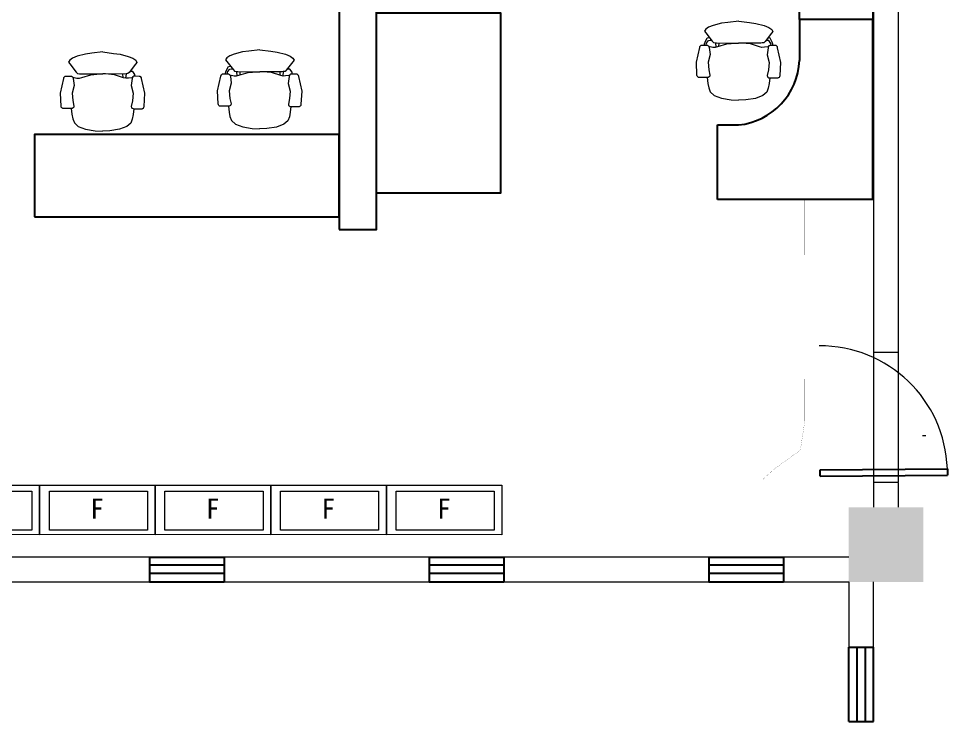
# Model space of a CAD drawing. Header units: millimetres. Extents: x -256770 to -120364, y -28508 to 286799.
# Drawn here: x -176020 to -168546, y 2468 to 8110 of the extents above; entities that cross this region are included whole.
import ezdxf

# ---------------------------------------------------------------- set-up
doc = ezdxf.new("R2010")
doc.units = ezdxf.units.MM
for name, color, linetype in [('07家具', 146, 'Continuous'), ('COLUMN', 7, 'Continuous'), ('WALL', 7, 'Continuous'), ('WINDOW', 16, 'Continuous'), ('木柜', 21, 'Continuous'), ('电器', 7, 'Continuous')]:
    doc.layers.add(name, color=color, linetype=linetype)
doc.styles.add('宋体', font='simhei.ttf')

# ---------------------------------------------------------------- blocks, each defined once
blk = doc.blocks.new('_FZH')
blk.add_solid([(-0.5, -0.5), (0.5, -0.5), (-0.5, 0.5), (0.5, 0.5)])
blk = doc.blocks.new('$TCHSYS$WIN2D')
for p, q in [((-0.5, 0.5), (0.5, 0.5)), ((-0.5, 0.5), (-0.5, -0.5)), ((0.5, 0.5), (0.5, -0.5)), ((0.5, 0.167), (-0.5, 0.167)), ((0.5, -0.167), (-0.5, -0.167)), ((-0.5, -0.5), (0.5, -0.5))]:
    blk.add_line(p, q)
blk = doc.blocks.new('$DorLib2D$00000001')
for p, q in [((0.45, 0.975), (0.5, 0.975)), ((0.45, 0), (0.45, 0.975)), ((0.5, 0), (0.5, 0.975)), ((0.5, 0), (0.45, 0))]:
    blk.add_line(p, q)
at = {"lineweight": 13}
blk.add_arc((0.475, 0), 0.975, 91.46928, 180, dxfattribs=at)
blk = doc.blocks.new('文件柜-横向')
at = {"layer": '木柜', "color": 8, "linetype": 'ByBlock', "lineweight": 15}
for points in [[(929.9, 398.5), (929.9, -1.5), (0, 0), (0, 398.5)], [(868.1, 350), (868.1, 36.3), (78.5, 36.3), (78.5, 350)]]:
    blk.add_lwpolyline(points, close=True, dxfattribs=at)
at = {"layer": '电器', "color": 8, "ltscale": 100, "style": '宋体'}
blk.add_text('F', height=160, dxfattribs=at).set_placement((408.5, 130))

msp = doc.modelspace()

# ---------------------------------------------------------------- linework, layer by layer
at = {"color": 30, "true_color": 0xf8991e}
msp.add_line((-170396.3, 7253.3, -38.3), (-170226.3, 7253.3), dxfattribs=at)
at = {"color": 30, "true_color": 0xf8991e, "elevation": -38.3}
msp.add_lwpolyline([(-169146.3, 6653.3), (-169146.3, 8103.3), (-169736.3, 8103.3), (-169736.3, 7773.3)], dxfattribs=at)
at = {"layer": '07家具', "color": 30, "true_color": 0xf8991e}
for p, q in [((-170396.3, 6653.3, -38.3), (-170396.3, 7253.3, -38.3)), ((-169146.3, 6653.3, -38.3), (-170396.3, 6653.3, -38.3))]:
    msp.add_line(p, q, dxfattribs=at)
at = {"layer": '07家具', "color": 30, "true_color": 0xf8991e, "elevation": -38.3}
msp.add_lwpolyline([(-169146.3, 9553.3), (-169146.3, 8103.3), (-169736.3, 8103.3), (-169736.3, 8433.3)], dxfattribs=at)
at = {"layer": '07家具', "color": 30, "true_color": 0xf8991e, "elevation": 38.3}
msp.add_lwpolyline([(-173141, 8155.6), (-172141, 8155.6), (-172141, 6705.6), (-173141, 6705.6)], close=True, dxfattribs=at)
at = {"layer": '07家具', "color": 143, "linetype": 'ByBlock', "lineweight": 15}
for points, elevation in [([(-170225.2, 8090.2), (-170313, 8079.4), (-170364.1, 8072.4), (-170431.2, 8055), (-170468, 8040.8), (-170491.2, 8024.9), (-170500.8, 8008.2), (-170490.5, 7994.6), (-170438.8, 7927.4), (-170428.5, 7916.9), (-170413.5, 7915), (-170403.7, 7913.7), (-170249.5, 7913.1), (-170225.8, 7913.1)], 298.6), ([(-170225.2, 8090.2), (-170137.4, 8078.8), (-170086.3, 8071.4), (-170019.4, 8053.6), (-169982.7, 8039.1), (-169959.6, 8023.1), (-169950.1, 8006.3), (-169960.5, 7992.8), (-170012.6, 7925.9), (-170023, 7915.6), (-170038, 7913.7), (-170047.8, 7912.5), (-170202, 7913), (-170225.8, 7913.1)], 298.6), ([(-170503, 7895.6), (-170498.7, 7914.8), (-170496.3, 7921.2), (-170478.6, 7954.6), (-170462.9, 7958.8)], -111.1), ([(-170486.5, 7895.6), (-170485.2, 7911.5), (-170467.5, 7933.8), (-170453.9, 7935.4), (-170442.9, 7932.6)], -114), ([(-169965.1, 7893.8), (-169966.4, 7909.8), (-169983.9, 7932.2), (-169997.4, 7933.8), (-170008.5, 7931.2)], -114), ([(-169948.6, 7893.8), (-169952.8, 7912.9), (-169955.2, 7919.3), (-169972.6, 7952.9), (-169988.3, 7957.1)], -111.1), ([(-174078.1, 7859.5), (-174165.9, 7848.6), (-174217, 7841.6), (-174284.1, 7824.3), (-174320.9, 7810), (-174344.1, 7794.1), (-174353.7, 7777.4), (-174343.4, 7763.8), (-174291.7, 7696.6), (-174281.4, 7686.2), (-174266.5, 7684.2), (-174256.7, 7682.9), (-174102.4, 7682.4), (-174078.7, 7682.3)], 187.5), ([(-174078.1, 7859.5), (-173990.3, 7848), (-173939.3, 7840.7), (-173872.3, 7822.9), (-173835.6, 7808.4), (-173812.5, 7792.3), (-173803, 7775.5), (-173813.4, 7762), (-173865.5, 7695.1), (-173876, 7684.8), (-173890.9, 7682.9), (-173900.7, 7681.7), (-174054.9, 7682.2), (-174078.7, 7682.3)], 187.5), ([(-170566.3, 7759.4), (-170538.7, 7877.4), (-170537.1, 7884.6), (-170533.1, 7891), (-170526.7, 7894.9), (-170524.3, 7895.7), (-170519.5, 7895.7), (-170482, 7895.6), (-170476.4, 7895.6), (-170468.5, 7890.7), (-170464.5, 7884.3), (-170462.9, 7877.2), (-170455.1, 7820.5), (-170471.3, 7759.1), (-170466.7, 7698.4), (-170457.3, 7653.7), (-170458.9, 7646.5), (-170462.9, 7640.1), (-170471.7, 7635.3), (-170476.5, 7634.6), (-170542, 7634.8), (-170546.7, 7635.6), (-170549.1, 7636.4), (-170555.5, 7640.4), (-170559.5, 7646.8), (-170561.1, 7654), (-170566.3, 7759.4)], -17.5), ([(-170463.8, 7881.4), (-170454.1, 7884.3), (-170432.6, 7880.2), (-170413.4, 7879.4), (-170394.3, 7884.1), (-170320.8, 7906.2), (-170249.5, 7913.1)], -249.3), ([(-170413.5, 7915), (-170410, 7880.2)], -298.6), ([(-170386, 7913.6), (-170387.2, 7886.2)], -64.6), ([(-169987.9, 7879.7), (-169997.6, 7882.8), (-170019.2, 7878.8), (-170038.3, 7878.1), (-170057.5, 7883), (-170130.8, 7905.6), (-170202, 7913)], -249.3), ([(-169886.3, 7757.1), (-169913, 7875.3), (-169914.6, 7882.5), (-169918.6, 7888.9), (-169924.9, 7892.9), (-169927.3, 7893.7), (-169932.1, 7893.7), (-169969.6, 7893.8), (-169975.2, 7893.8), (-169983.2, 7889.1), (-169987.2, 7882.7), (-169988.8, 7875.5), (-169997, 7818.9), (-169981.3, 7757.4), (-169986.3, 7696.7), (-169996, 7652.1), (-169994.4, 7644.9), (-169990.4, 7638.5), (-169981.7, 7633.7), (-169976.9, 7632.9), (-169911.5, 7632.6), (-169906.7, 7633.4), (-169904.3, 7634.2), (-169897.9, 7638.2), (-169893.9, 7644.6), (-169892.2, 7651.7), (-169886.3, 7757.1)], -17.5), ([(-175342.5, 7841.4), (-175430.3, 7830.6), (-175481.4, 7823.6), (-175548.5, 7806.2), (-175585.3, 7792), (-175608.5, 7776.1), (-175618.1, 7759.4), (-175607.8, 7745.8), (-175556.1, 7678.5), (-175545.8, 7668.1), (-175530.8, 7666.2), (-175521, 7664.9), (-175366.8, 7664.3), (-175343.1, 7664.3)], 187.5), ([(-175342.5, 7841.4), (-175254.7, 7830), (-175203.6, 7822.6), (-175136.7, 7804.8), (-175100, 7790.3), (-175076.9, 7774.3), (-175067.4, 7757.5), (-175077.8, 7744), (-175129.9, 7677.1), (-175140.3, 7666.8), (-175155.3, 7664.9), (-175165.1, 7663.6), (-175319.3, 7664.2), (-175343.1, 7664.3)], 187.5), ([(-174356, 7664.9), (-174351.6, 7684), (-174349.2, 7690.4), (-174331.6, 7723.9), (-174315.9, 7728)], -222.2), ([(-174339.5, 7664.8), (-174338.1, 7680.8), (-174320.5, 7703.1), (-174306.9, 7704.6), (-174295.8, 7701.9)], -225.1), ([(-173818, 7663.1), (-173819.3, 7679), (-173836.8, 7701.4), (-173850.4, 7703.1), (-173861.4, 7700.4)], -225.1), ([(-175683.6, 7510.6), (-175656, 7628.6), (-175654.4, 7635.8), (-175650.4, 7642.2), (-175644, 7646.1), (-175641.6, 7646.9), (-175636.8, 7646.9), (-175599.3, 7646.8), (-175593.7, 7646.8), (-175585.8, 7641.9), (-175581.8, 7635.5), (-175580.2, 7628.3), (-175572.4, 7571.7), (-175588.6, 7510.3), (-175584, 7449.6), (-175574.6, 7404.9), (-175576.2, 7397.7), (-175580.2, 7391.3), (-175589, 7386.5), (-175593.8, 7385.8), (-175659.3, 7386), (-175664.1, 7386.8), (-175666.4, 7387.6), (-175672.8, 7391.6), (-175676.8, 7398), (-175678.4, 7405.2), (-175683.6, 7510.6)], -128.5), ([(-175581.1, 7632.5), (-175571.4, 7635.5), (-175549.9, 7631.4), (-175530.7, 7630.6), (-175511.6, 7635.3), (-175438.1, 7657.4), (-175366.8, 7664.3)], -360.3), ([(-175105.2, 7630.9), (-175114.9, 7633.9), (-175136.5, 7630), (-175155.6, 7629.3), (-175174.8, 7634.1), (-175248.1, 7656.7), (-175319.3, 7664.2)], -360.3), ([(-175182.8, 7663.7), (-175181.8, 7636.3)], -175.6), ([(-175155.3, 7664.9), (-175159.1, 7630.2)], -409.6), ([(-175082.4, 7645), (-175083.7, 7661), (-175101.2, 7683.4), (-175114.7, 7685), (-175125.8, 7682.4)], -225.1), ([(-175003.6, 7508.3), (-175030.3, 7626.5), (-175031.9, 7633.7), (-175035.9, 7640.1), (-175042.2, 7644.1), (-175044.6, 7644.9), (-175049.4, 7644.9), (-175086.9, 7645), (-175092.5, 7645), (-175100.5, 7640.3), (-175104.5, 7633.9), (-175106.1, 7626.7), (-175114.3, 7570.1), (-175098.6, 7508.6), (-175103.6, 7447.9), (-175113.3, 7403.3), (-175111.7, 7396.1), (-175107.8, 7389.7), (-175099, 7384.9), (-175094.2, 7384.1), (-175028.8, 7383.8), (-175024, 7384.6), (-175021.6, 7385.4), (-175015.2, 7389.4), (-175011.2, 7395.8), (-175009.5, 7402.9), (-175003.6, 7508.3)], -128.5), ([(-174419.2, 7528.6), (-174391.7, 7646.7), (-174390.1, 7653.8), (-174386, 7660.2), (-174379.6, 7664.2), (-174377.2, 7665), (-174372.5, 7664.9), (-174334.9, 7664.8), (-174329.4, 7664.8), (-174321.4, 7660), (-174317.4, 7653.6), (-174315.9, 7646.4), (-174308.1, 7589.7), (-174324.2, 7528.3), (-174319.7, 7467.6), (-174310.2, 7422.9), (-174311.9, 7415.7), (-174315.9, 7409.4), (-174324.7, 7404.6), (-174329.5, 7403.8), (-174394.9, 7404), (-174399.7, 7404.8), (-174402.1, 7405.7), (-174408.4, 7409.7), (-174412.4, 7416.1), (-174414, 7423.3), (-174419.2, 7528.6)], -128.5), ([(-174316.8, 7650.6), (-174307.1, 7653.5), (-174285.5, 7649.5), (-174266.4, 7648.6), (-174247.2, 7653.3), (-174173.7, 7675.4), (-174102.4, 7682.4)], -360.3), ([(-174266.5, 7684.2), (-174262.9, 7649.5)], -409.6), ([(-174239, 7682.8), (-174240.1, 7655.5)], -175.6), ([(-173840.8, 7649), (-173850.5, 7652), (-173872.1, 7648.1), (-173891.2, 7647.3), (-173910.4, 7652.2), (-173983.7, 7674.8), (-174054.9, 7682.2)], -360.3), ([(-173918.4, 7681.8), (-173917.5, 7654.4)], -175.6), ([(-173890.9, 7682.9), (-173894.7, 7648.2)], -409.6), ([(-173739.2, 7526.3), (-173766, 7644.5), (-173767.5, 7651.7), (-173771.5, 7658.1), (-173777.9, 7662.1), (-173780.3, 7662.9), (-173785, 7662.9), (-173822.6, 7663.1), (-173828.1, 7663.1), (-173836.1, 7658.3), (-173840.2, 7652), (-173841.8, 7644.8), (-173849.9, 7588.1), (-173834.2, 7526.6), (-173839.2, 7466), (-173848.9, 7421.3), (-173847.3, 7414.1), (-173843.4, 7407.7), (-173834.6, 7402.9), (-173829.8, 7402.1), (-173764.4, 7401.9), (-173759.6, 7402.7), (-173757.2, 7403.5), (-173750.8, 7407.4), (-173746.8, 7413.8), (-173745.2, 7421), (-173739.2, 7526.3)], -128.5), ([(-170478.3, 7634.6), (-170473.5, 7588.3), (-170466.4, 7551.5), (-170453.8, 7519.6), (-170422.7, 7490.7), (-170363, 7468.2), (-170286.4, 7455.9), (-170227.3, 7453.3)], -187.5), ([(-169975.1, 7632.9), (-169980.2, 7586.6), (-169987.6, 7549.9), (-170000.4, 7518), (-170031.7, 7489.4), (-170091.6, 7467.2), (-170168.3, 7455.5), (-170227.3, 7453.3)], -187.5), ([(-174331.2, 7403.8), (-174326.4, 7357.5), (-174319.4, 7320.8), (-174306.7, 7288.8), (-174275.7, 7260), (-174215.9, 7237.4), (-174139.3, 7225.2), (-174080.3, 7222.6)], -298.6), ([(-173828, 7402.1), (-173833.2, 7355.8), (-173840.5, 7319.1), (-173853.4, 7287.3), (-173884.6, 7258.6), (-173944.5, 7236.5), (-174021.2, 7224.8), (-174080.3, 7222.6)], -298.6), ([(-175595.6, 7385.8), (-175590.8, 7339.5), (-175583.7, 7302.7), (-175571.1, 7270.8), (-175540, 7241.9), (-175480.3, 7219.4), (-175403.7, 7207.1), (-175344.6, 7204.5)], -298.6), ([(-175092.4, 7384.1), (-175097.6, 7337.8), (-175104.9, 7301.1), (-175117.7, 7269.2), (-175149, 7240.6), (-175208.9, 7218.4), (-175285.6, 7206.7), (-175344.6, 7204.5)], -298.6), ([(-168746.1, 4754.5), (-168718.8, 4753)], 161.2)]:
    msp.add_lwpolyline(points, dxfattribs=dict(at, elevation=elevation))
at = {"layer": '07家具', "color": 30, "true_color": 0xf8991e}
msp.add_lwpolyline([(-175890.4, 6513.3), (-173439.9, 6513.3), (-173439.9, 7176.9), (-175890.4, 7176.9)], close=True, dxfattribs=at)
at = {"layer": '07家具', "color": 30, "linetype": 'ByBlock', "lineweight": 15, "true_color": 0xf8991e, "const_width": 1, "elevation": -38.3}
msp.add_lwpolyline([(-169696.3, 6653.3), (-169693.3, 4871.9), (-169693.3, 4871.9), (-169729.3, 4636.1), (-169937.9, 4485.1), (-170039.4, 4393.1), (-172039.4, 4393.1), (-172039.4, 3775.6)], dxfattribs=at)
at = {"layer": '07家具', "color": 30, "true_color": 0xf8991e}
msp.add_arc((-170282.9, 7797.5), 547.1, 275.93453, 357.46818, dxfattribs=at)
at = {"layer": 'WALL', "color": 6, "linetype": 'ByBlock', "lineweight": 15}
for p, q in [((-169140.4, 12575.6), (-169139.8, 4376.6)), ((-168941, 4380.1), (-168940.4, 12575.6)), ((-169140.4, 5425.6), (-168940.4, 5425.6)), ((-174965.4, 3775.6), (-176940.4, 3775.6)), ((-172715.4, 3775.6), (-174365.4, 3775.6)), ((-177040.4, 3575.6), (-174965.4, 3575.6)), ((-174365.4, 3575.6), (-172715.4, 3575.6))]:
    msp.add_line(p, q, dxfattribs=at)
at = {"layer": 'WALL', "linetype": 'ByBlock', "lineweight": 15}
for p, q in [((-168940.4, 4375.6), (-169140.4, 4375.6)), ((-169140.4, 4375.6), (-169140.4, 4175.6)), ((-168940.4, 4175.6), (-168940.4, 4375.6)), ((-174965.4, 3575.6), (-174965.4, 3775.6)), ((-174365.4, 3775.6), (-174365.4, 3575.6)), ((-172715.4, 3575.6), (-172715.4, 3775.6)), ((-170465.4, 3775.6), (-172115.4, 3775.6)), ((-172115.4, 3775.6), (-172115.4, 3575.6)), ((-170465.4, 3575.6), (-170465.4, 3775.6)), ((-169340.4, 3775.6), (-169865.4, 3775.6)), ((-169865.4, 3775.6), (-169865.4, 3575.6)), ((-172115.4, 3575.6), (-170465.4, 3575.6)), ((-169865.4, 3575.6), (-169340.4, 3575.6)), ((-169340.4, 3575.6), (-169340.4, 3050.6)), ((-169140.4, 3050.6), (-169140.4, 3575.6)), ((-169340.4, 3050.6), (-169140.4, 3050.6))]:
    msp.add_line(p, q, dxfattribs=at)
at = {"layer": '木柜', "color": 242, "true_color": 0xcd2027}
msp.add_lwpolyline([(-173439.9, 6413.3), (-173139.9, 6413.3), (-173139.9, 14205.6), (-173439.9, 14205.6)], close=True, dxfattribs=at)

# ---------------------------------------------------------------- block references
at = {"layer": '07家具', "color": 30, "ltscale": 100, "true_color": 0xf8991e}
for p in [(-176780.4, 3955.6), (-175850.4, 3955.6), (-174920.5, 3955.6), (-173990.6, 3955.6), (-173060.6, 3955.6)]:
    msp.add_blockref('文件柜-横向', p, dxfattribs=at)
at = {"layer": 'COLUMN', "linetype": 'ByBlock', "lineweight": 15, "xscale": 600, "yscale": 600, "zscale": 600, "rotation": 90}
msp.add_blockref('_FZH', (-169040.4, 3875.6), dxfattribs=at)
at = {"layer": 'WINDOW', "linetype": 'ByBlock', "lineweight": 15}
for name, p, xscale, yscale, zscale, rotation in [('$DorLib2D$00000001', (-169573.9, 4950.3), -1049.999999999957, -1050.000000000233, -1050, 90.4550135135798), ('$TCHSYS$WIN2D', (-174665.4, 3675.6), 600, 200, 600, 1.044983369110024e-08), ('$TCHSYS$WIN2D', (-172415.4, 3675.6), 600, 200, 600, 1.044983369110024e-08), ('$TCHSYS$WIN2D', (-170165.4, 3675.6), 600, 200, 600, 1.044983369110024e-08), ('$TCHSYS$WIN2D', (-169240.4, 2750.6), 600, 200, 600, 90.00000001878743)]:
    msp.add_blockref(name, p, dxfattribs=dict(at, xscale=xscale, yscale=yscale, zscale=zscale, rotation=rotation))

doc.saveas('drawing.dxf')
